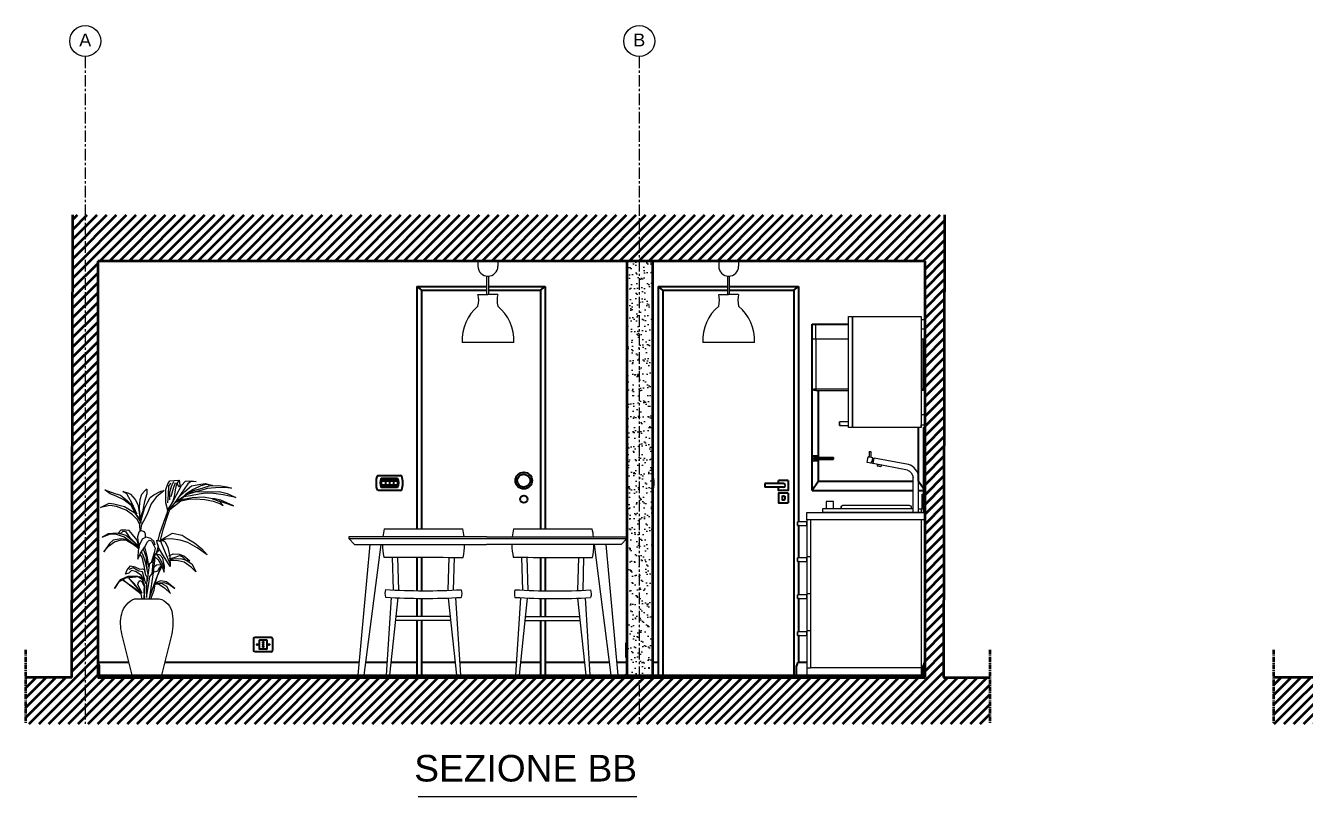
# Model space of a CAD drawing. Header units: inches. Extents: x -2391 to -334, y 852 to 2073.
# Drawn here: x -1950 to -1259, y 1656 to 2073 of the extents above; entities that cross this region are included whole.
import ezdxf

# ---------------------------------------------------------------- set-up
doc = ezdxf.new("R2010")
doc.units = ezdxf.units.IN
doc.header["$MEASUREMENT"] = 0
doc.linetypes.add('CENTERX2', pattern=[4, 2.5, -0.5, 0.5, -0.5])
for name, color, linetype, lineweight in [('A-DOOR-FULL', 4, 'Continuous', 25), ('A-FURN', 9, 'Continuous', 18), ('A-GLAZ-FULL', 140, 'Continuous', 25), ('A-WALL-FULL', 7, 'Continuous', 35), ('G-ANNO-DIM', 3, 'Continuous', 18)]:
    doc.layers.add(name, color=color, linetype=linetype, lineweight=lineweight)
doc.layers.add('ACCESSORI', color=2, linetype='Continuous')
doc.layers.add('PAVIMENTAZIONE', color=1, linetype='Continuous')
doc.styles.add('ARIAL', font='arial.ttf')
doc.styles.add('underline', font='arial.ttf')

msp = doc.modelspace()

# ---------------------------------------------------------------- hatches: boundary and pattern name
at = {"layer": 'A-FURN'}
h = msp.add_hatch(dxfattribs=at)
h.set_pattern_fill('AR-SAND', color=256, scale=3)
h.paths.add_polyline_path([(-1611.18, 1945.26), (-1625.18, 1945.26), (-1625.18, 1721.27), (-1611.18, 1721.27)])
at = {"layer": 'A-WALL-FULL'}
h = msp.add_hatch(dxfattribs=at)
h.set_pattern_fill('ANSI31', color=256, scale=30, angle=180)
h.paths.add_polyline_path([(-1428.78, 1719.97), (-1453.78, 1719.97), (-1453.33, 1970.26), (-1924.87, 1970.26), (-1925.42, 1719.97), (-1950.42, 1719.97), (-1950.42, 1694.97), (-1428.78, 1694.97)])
h.paths.add_polyline_path([(-1911.4, 1719.97), (-1911.4, 1945.26), (-1463.82, 1945.26), (-1463.82, 1719.97)], flags=16)
h = msp.add_hatch(dxfattribs=at)
h.set_pattern_fill('ANSI31', color=256, scale=30, angle=180)
h.paths.add_polyline_path([(-1236.26, 1945.26), (-935.88, 1945.26), (-925.54, 1945.26), (-925.54, 1970.26), (-1249.73, 1970.26), (-1250.27, 1719.97), (-1275.27, 1719.97), (-1275.27, 1694.97), (-925.54, 1694.97), (-925.54, 1719.97), (-1236.26, 1719.97)])

# ---------------------------------------------------------------- linework, layer by layer
at = {"layer": 'A-DOOR-FULL'}
for p, q in [((-1738.73, 1931.63), (-1738.73, 1800.47)), ((-1738.73, 1931.63), (-1738.73, 1800.47)), ((-1738.73, 1931.63), (-1736.14, 1929.6)), ((-1738.73, 1931.63), (-1700.79, 1931.63)), ((-1699.79, 1931.63), (-1669.25, 1931.63)), ((-1671.8, 1929.6), (-1669.25, 1931.63)), ((-1669.25, 1931.63), (-1669.25, 1800.36)), ((-1669.25, 1931.63), (-1669.25, 1800.36)), ((-1608.26, 1931.63), (-1608.26, 1721.27)), ((-1608.26, 1931.63), (-1570.55, 1931.63)), ((-1605.67, 1929.6), (-1608.26, 1931.63)), ((-1569.55, 1931.63), (-1532.26, 1931.63)), ((-1534.81, 1929.6), (-1532.26, 1931.63)), ((-1532.26, 1931.63), (-1532.26, 1804.27)), ((-1736.14, 1929.6), (-1736.14, 1800.47)), ((-1736.14, 1929.6), (-1700.79, 1929.6)), ((-1699.79, 1929.6), (-1671.8, 1929.6)), ((-1671.8, 1929.6), (-1671.8, 1800.36)), ((-1605.67, 1929.6), (-1605.67, 1721.27)), ((-1605.67, 1929.6), (-1570.55, 1929.6)), ((-1569.55, 1929.6), (-1534.81, 1929.6)), ((-1534.81, 1929.6), (-1534.81, 1721.27)), ((-1532.26, 1802.27), (-1532.26, 1784.77)), ((-1738.73, 1785.08), (-1738.73, 1766.98)), ((-1738.73, 1785.08), (-1738.73, 1766.98)), ((-1736.14, 1785.06), (-1736.14, 1766.95)), ((-1671.8, 1784.98), (-1671.8, 1766.92)), ((-1669.25, 1784.97), (-1669.25, 1766.88)), ((-1669.25, 1784.97), (-1669.25, 1766.88)), ((-1532.26, 1782.77), (-1532.26, 1764.77)), ((-1738.73, 1762.82), (-1738.73, 1753.17)), ((-1738.73, 1762.82), (-1738.73, 1753.17)), ((-1736.14, 1762.8), (-1736.14, 1753.17)), ((-1671.8, 1762.76), (-1671.8, 1753.06)), ((-1669.25, 1762.72), (-1669.25, 1753.06)), ((-1669.25, 1762.72), (-1669.25, 1753.06)), ((-1532.26, 1762.77), (-1532.26, 1744.77)), ((-1738.73, 1750.97), (-1738.73, 1721.27)), ((-1738.73, 1750.97), (-1738.73, 1721.27)), ((-1736.14, 1750.97), (-1736.14, 1721.27)), ((-1671.8, 1750.86), (-1671.8, 1721.27)), ((-1669.25, 1750.86), (-1669.25, 1721.27)), ((-1669.25, 1750.86), (-1669.25, 1721.27)), ((-1532.26, 1742.77), (-1532.26, 1728.27))]:
    msp.add_line(p, q, dxfattribs=at)
at = {"layer": 'A-FURN'}
for p, q in [((-1505.17, 1855.27), (-1505.17, 1915.27)), ((-1505.17, 1915.27), (-1503.17, 1915.27)), ((-1503.17, 1915.27), (-1503.17, 1855.27)), ((-1463.82, 1895.77), (-1463.82, 1721.27)), ((-1510.17, 1858.27), (-1510.17, 1856.27)), ((-1509.17, 1856.27), (-1509.37, 1856.27)), ((-1503.17, 1855.27), (-1505.17, 1855.27)), ((-1464.82, 1855.27), (-1464.82, 1845.27)), ((-1464.82, 1855.27), (-1464.82, 1845.27)), ((-1493.77, 1839.32), (-1493.77, 1842.27)), ((-1493.77, 1842.27), (-1493.07, 1842.27)), ((-1493.07, 1842.27), (-1493.07, 1839.04)), ((-1464.82, 1845.27), (-1464.82, 1835.27)), ((-1464.82, 1845.27), (-1464.82, 1835.27)), ((-1495.12, 1836.37), (-1494.56, 1839.32)), ((-1493.14, 1836), (-1495.12, 1836.37)), ((-1492.1, 1838.86), (-1494.56, 1839.32)), ((-1492.1, 1838.86), (-1494.56, 1839.32)), ((-1494.56, 1839.32), (-1493.77, 1839.32)), ((-1493.14, 1836), (-1493.64, 1836.09)), ((-1493.14, 1836), (-1492.47, 1836.89)), ((-1492.95, 1836.26), (-1491.92, 1835.77)), ((-1492.47, 1836.89), (-1492.1, 1838.86)), ((-1492.1, 1838.86), (-1492.47, 1836.89)), ((-1491.92, 1835.77), (-1491.36, 1838.72)), ((-1473.32, 1832.24), (-1491.92, 1835.77)), ((-1472.76, 1835.19), (-1491.36, 1838.72)), ((-1489.45, 1835.3), (-1489.64, 1834.32)), ((-1487.67, 1833.94), (-1489.64, 1834.32)), ((-1489.32, 1835.27), (-1488.34, 1835.09)), ((-1487.49, 1834.93), (-1487.67, 1833.94)), ((-1464.82, 1835.27), (-1464.82, 1825.27)), ((-1464.82, 1835.27), (-1464.82, 1825.27)), ((-1470.32, 1809.27), (-1470.32, 1828.27)), ((-1470.32, 1828.27), (-1470.32, 1828.27)), ((-1467.32, 1809.27), (-1467.32, 1828.27)), ((-1464.82, 1825.27), (-1464.82, 1815.27)), ((-1464.82, 1825.27), (-1464.82, 1822.7)), ((-1464.82, 1821.27), (-1464.82, 1815.27)), ((-1517.34, 1815.27), (-1517.34, 1811.27)), ((-1508.21, 1813.27), (-1472.32, 1813.27)), ((-1464.82, 1815.27), (-1464.82, 1809.27)), ((-1464.82, 1815.27), (-1464.82, 1809.27)), ((-1470.32, 1811.27), (-1519.32, 1811.27)), ((-1468.32, 1809.27), (-1519.32, 1809.27)), ((-1509.21, 1812.27), (-1509.21, 1811.27)), ((-1465.82, 1809.27), (-1471.82, 1809.27)), ((-1471.32, 1812.27), (-1471.32, 1811.27)), ((-1467.32, 1811.27), (-1465.82, 1811.27)), ((-1465.82, 1811.27), (-1465.82, 1809.27)), ((-1532.82, 1804.27), (-1532.82, 1802.27)), ((-1531.82, 1802.27), (-1532.02, 1802.27)), ((-1525.82, 1805.27), (-1525.82, 1725.27)), ((-1463.82, 1805.27), (-1465.82, 1805.27)), ((-1465.82, 1805.27), (-1465.82, 1721.27)), ((-1775.55, 1796.2), (-1775.55, 1795.15)), ((-1775.55, 1795.15), (-1772.55, 1791.93)), ((-1775.55, 1795.15), (-1713.03, 1795.15)), ((-1764.12, 1791.93), (-1770.73, 1721.27)), ((-1767.15, 1721.27), (-1757.96, 1791.93)), ((-1713.03, 1795.15), (-1687.23, 1795.15)), ((-1687.23, 1795.15), (-1625.21, 1795.15)), ((-1633.53, 1721.27), (-1642.71, 1791.92)), ((-1636.55, 1791.92), (-1629.95, 1721.27)), ((-1752.07, 1785.16), (-1751.55, 1767.38)), ((-1749.21, 1785.14), (-1748.68, 1767.25)), ((-1721.71, 1767.19), (-1721.18, 1785.02)), ((-1718.83, 1767.31), (-1718.32, 1785.02)), ((-1682.07, 1785.05), (-1681.55, 1767.28)), ((-1679.21, 1785.03), (-1678.68, 1767.14)), ((-1651.71, 1767.08), (-1651.18, 1784.91)), ((-1648.83, 1767.2), (-1648.32, 1784.91)), ((-1532.82, 1784.77), (-1532.82, 1782.77)), ((-1531.82, 1782.77), (-1532.02, 1782.77)), ((-1532.82, 1764.77), (-1532.82, 1762.77)), ((-1891.51, 1762.64), (-1878.06, 1762.64)), ((-1752.71, 1763.29), (-1755.4, 1721.27)), ((-1753.28, 1721.27), (-1748.87, 1763.1)), ((-1717.18, 1721.27), (-1721.6, 1763)), ((-1717.76, 1763.19), (-1715.08, 1721.27)), ((-1682.71, 1763.18), (-1685.39, 1721.27)), ((-1683.27, 1721.27), (-1678.87, 1762.99)), ((-1647.19, 1721.27), (-1651.6, 1762.89)), ((-1647.76, 1763.08), (-1645.08, 1721.27)), ((-1531.82, 1762.77), (-1532.02, 1762.77)), ((-1750.13, 1750.97), (-1720.29, 1750.97)), ((-1749.91, 1753.17), (-1720.57, 1753.17)), ((-1680.13, 1750.86), (-1650.29, 1750.86)), ((-1679.91, 1753.06), (-1650.57, 1753.06)), ((-1892.7, 1721.27), (-1898.28, 1743.61)), ((-1871.3, 1743.61), (-1876.88, 1721.27)), ((-1532.82, 1744.77), (-1532.82, 1742.77)), ((-1531.82, 1742.77), (-1532.02, 1742.77)), ((-1465.82, 1725.27), (-1525.82, 1725.27)), ((-1633.53, 1721.27), (-1629.95, 1721.27))]:
    msp.add_line(p, q, dxfattribs=at)
for points in [[(-1694.91, 1945.26), (-1705.68, 1945.26)], [(-1705.68, 1945.26), (-1705.68, 1942.53)], [(-1694.91, 1945.26), (-1694.91, 1942.53)], [(-1564.66, 1945.26), (-1575.44, 1945.26)], [(-1575.44, 1945.26), (-1575.44, 1942.53)], [(-1564.66, 1945.26), (-1564.66, 1942.53)], [(-1700.79, 1927.27), (-1700.79, 1937.17)], [(-1699.79, 1927.27), (-1699.79, 1937.17)], [(-1570.55, 1927.27), (-1570.55, 1937.17)], [(-1569.55, 1927.27), (-1569.55, 1937.17)], [(-1705.68, 1927.27), (-1700.29, 1927.27)], [(-1694.91, 1927.27), (-1700.29, 1927.27)], [(-1575.44, 1927.27), (-1570.05, 1927.27)], [(-1564.66, 1927.27), (-1570.05, 1927.27)], [(-1502.82, 1915.27), (-1465.82, 1915.27), (-1465.82, 1855.27), (-1502.82, 1855.27), (-1502.82, 1915.27)], [(-1465.82, 1915.27), (-1465.82, 1913.77), (-1463.82, 1913.77)], [(-1463.82, 1913.77), (-1463.82, 1908.44), (-1465.82, 1908.44)], [(-1686.29, 1901.27), (-1714.29, 1901.27)], [(-1556.05, 1901.27), (-1584.05, 1901.27)], [(-1463.82, 1856.77), (-1463.82, 1862.1), (-1465.82, 1862.1)], [(-1505.17, 1858.27), (-1510.17, 1858.27)], [(-1510.17, 1856.27), (-1510.17, 1858.27)], [(-1510.17, 1858.27), (-1510.17, 1856.27), (-1505.17, 1856.27)], [(-1505.17, 1856.27), (-1505.17, 1858.27)], [(-1465.82, 1855.27), (-1465.82, 1856.77), (-1463.82, 1856.77)], [(-1464.82, 1855.27), (-1463.82, 1855.27), (-1463.82, 1809.27), (-1464.82, 1809.27)], [(-1464.82, 1845.27), (-1463.82, 1845.27)], [(-1492.1, 1838.86), (-1492.14, 1838.66), (-1491.4, 1838.52)], [(-1491.36, 1838.72), (-1491.4, 1838.52)], [(-1489.32, 1835.27), (-1490.31, 1835.46)], [(-1487.49, 1834.93), (-1487.67, 1833.94)], [(-1464.82, 1835.27), (-1463.82, 1835.27)], [(-1878.75, 1794.12), (-1877.77, 1797.85), (-1875.55, 1804.04), (-1873.69, 1809.37), (-1873.53, 1810.43), (-1874.47, 1814.51), (-1874.54, 1821.75), (-1873.43, 1824.75), (-1872.29, 1826.43), (-1870.04, 1826.64), (-1867.37, 1826.79), (-1866.95, 1824.28), (-1867.17, 1823.13), (-1868.41, 1824.66), (-1867.31, 1826.79), (-1868.71, 1824.77), (-1869.42, 1821.46), (-1870.03, 1817.96), (-1870.73, 1815.35), (-1871.92, 1813.41), (-1873.57, 1810.57), (-1870.74, 1814.84), (-1868.77, 1818.84), (-1866.05, 1823.96), (-1863.9, 1826.29), (-1860.89, 1826.48), (-1858.04, 1825.99), (-1861.2, 1825.94), (-1862.72, 1824.86), (-1864.68, 1821.88), (-1866.54, 1819), (-1868.5, 1816.17), (-1869.48, 1814.82), (-1873.34, 1810.17), (-1866.35, 1815.57), (-1862.16, 1816.42), (-1858.6, 1816.7), (-1853.39, 1816.31), (-1848.88, 1815.33), (-1845.03, 1814), (-1843.54, 1813.03), (-1845.32, 1814.96), (-1849.31, 1816.6), (-1843.17, 1814.67), (-1837.96, 1812.93), (-1844.7, 1815.96), (-1848.26, 1816.62), (-1850.16, 1816.81), (-1854.37, 1817.53), (-1860.3, 1817.29), (-1863.87, 1816.55), (-1865.99, 1816.07), (-1869.74, 1814.58)], [(-1873.4, 1814.59), (-1873.12, 1819.06), (-1872.9, 1823.68), (-1871.67, 1825.22)], [(-1872.43, 1816.18), (-1872.46, 1820.41), (-1871.23, 1823.81), (-1870.29, 1826)], [(-1871.64, 1817.93), (-1870.41, 1822.53), (-1869.25, 1825.58)], [(-1867.54, 1817.56), (-1864.26, 1820.67), (-1860.63, 1823.62), (-1855.65, 1824.54), (-1853.13, 1825), (-1849.34, 1823.87), (-1852.84, 1824.49), (-1855.61, 1823.64), (-1859.72, 1821.8), (-1863.68, 1819.16), (-1867.05, 1816.09), (-1862.82, 1819.34), (-1859.63, 1821.19), (-1854.83, 1822.52), (-1851.09, 1823.76), (-1845.82, 1823.87), (-1841.51, 1823.24), (-1839.1, 1822.39), (-1843.23, 1822.76), (-1847.65, 1822.6), (-1852.18, 1822.27), (-1855.65, 1821.17), (-1859.34, 1820.19), (-1863.79, 1818.86), (-1858.07, 1820.61), (-1852.01, 1820.5), (-1845.72, 1820.7), (-1841.28, 1819.47), (-1836.58, 1817.43), (-1843.54, 1818.75), (-1848.55, 1819.6), (-1853.03, 1819.72), (-1856.59, 1819.23), (-1861.18, 1818.35), (-1864.91, 1817.67), (-1869.44, 1814.78)], [(-1464.82, 1825.27), (-1463.82, 1825.27)], [(-1513.34, 1811.27), (-1513.34, 1815.27), (-1517.34, 1815.27)], [(-1464.82, 1815.27), (-1463.82, 1815.27)], [(-1877.44, 1794.21), (-1876.02, 1800.07), (-1873.31, 1808.36), (-1872.34, 1810.94)], [(-1519.32, 1811.27), (-1519.32, 1809.27)], [(-1509.21, 1811.27), (-1509.21, 1812.27)], [(-1463.82, 1809.27), (-1463.82, 1805.27)], [(-1889.06, 1790.81), (-1890.08, 1794.34), (-1892.54, 1797.34), (-1894.45, 1799.54), (-1896.21, 1799.77), (-1898.88, 1799.66), (-1900.26, 1798.18), (-1899.32, 1797.82), (-1897.57, 1799.23), (-1896.27, 1798.97), (-1894.71, 1796.57), (-1893.22, 1795.1), (-1891.7, 1793.47), (-1889.43, 1791.32), (-1893.73, 1794.91), (-1896.26, 1796.9), (-1900.12, 1798.03), (-1903.23, 1797.88), (-1905.65, 1797.77), (-1908.99, 1795.97), (-1904.54, 1797.7), (-1901.93, 1797.66), (-1897.08, 1796.11), (-1894.5, 1794.26), (-1891.97, 1792.31), (-1888.85, 1790.15), (-1895.4, 1794.43), (-1898.66, 1795.03), (-1903.1, 1794.26), (-1905.08, 1792.59), (-1908.17, 1788.02), (-1905.6, 1791.09), (-1902.35, 1793.45), (-1898.77, 1794.53), (-1895.81, 1794.34), (-1892.17, 1792.17), (-1890.74, 1791.04), (-1889.32, 1789.57)], [(-1885.59, 1795.68), (-1885.55, 1797.52), (-1885.99, 1798.79), (-1887.18, 1799.21), (-1888.33, 1799.53), (-1889.2, 1798.69), (-1889.89, 1796.19), (-1889.63, 1793.98), (-1888.95, 1791.35)], [(-1756.41, 1800.47), (-1713.85, 1800.47)], [(-1686.41, 1800.36), (-1643.85, 1800.36)], [(-1527.82, 1804.27), (-1532.82, 1804.27)], [(-1532.82, 1802.27), (-1532.82, 1804.27)], [(-1532.82, 1804.27), (-1532.82, 1802.27), (-1527.82, 1802.27)], [(-1525.82, 1805.27), (-1527.82, 1805.27), (-1527.82, 1778.02)], [(-1527.82, 1802.27), (-1527.82, 1804.27)], [(-1886.21, 1762.64), (-1886.13, 1766.9), (-1885.93, 1769.65), (-1887.14, 1772.88), (-1889.92, 1774.7), (-1895.04, 1774.68), (-1899.29, 1772.85), (-1902.38, 1768.22), (-1899.71, 1771.95), (-1896.3, 1773.84), (-1892.54, 1774.24), (-1889.01, 1774.72), (-1886.96, 1773.68), (-1886.34, 1772.67), (-1887.8, 1775.3), (-1890.92, 1777.42), (-1893.08, 1777.91), (-1894.51, 1776.42), (-1896.37, 1775.91), (-1895.42, 1778.21), (-1893.63, 1780.48), (-1891.38, 1779.84), (-1888.69, 1778.63), (-1887.08, 1778.71), (-1886.24, 1778.45), (-1885.72, 1776.07), (-1884.9, 1774.35), (-1884.87, 1772.9), (-1885.17, 1767.32), (-1884.99, 1763.36), (-1884.31, 1767.77), (-1883.75, 1770.92), (-1883.23, 1774.68), (-1882, 1776.01), (-1881.45, 1782.18), (-1880.89, 1785.73), (-1878.71, 1783.74), (-1876.71, 1780.19), (-1875.46, 1777.06), (-1875.26, 1780.21), (-1876.23, 1784.5), (-1877.61, 1786.28), (-1879.86, 1786.88), (-1879.38, 1788.07), (-1878.49, 1790.93), (-1879.26, 1792.89), (-1879.28, 1794.3), (-1877.74, 1793.77), (-1875.97, 1794.1), (-1874.87, 1793.48), (-1873.38, 1790.28), (-1872.3, 1785.48), (-1872.15, 1780.11), (-1873.95, 1782.86), (-1876.2, 1786.41), (-1878.3, 1789.96), (-1879.26, 1792.89), (-1879.43, 1794.26)], [(-1880.33, 1791.61), (-1880.99, 1793.83), (-1882.58, 1795.12), (-1885.23, 1795.87), (-1887.26, 1794.8), (-1888.92, 1791.45), (-1889.52, 1788.61), (-1889.68, 1785.28), (-1889.76, 1784.03), (-1888.19, 1787.22), (-1885.82, 1790.75), (-1884.47, 1793.38), (-1883.59, 1794.37), (-1882.25, 1793.91), (-1881.62, 1792.43), (-1880.35, 1790), (-1880.86, 1787.45), (-1882.32, 1782.5)], [(-1877.95, 1793.84), (-1875.13, 1795.83), (-1870.97, 1798.13), (-1865.71, 1797.08), (-1862.99, 1795.18), (-1858.95, 1792.94), (-1854.99, 1789.56), (-1852.24, 1786.3), (-1857.55, 1790.21), (-1862.57, 1793.06), (-1866.86, 1794.34), (-1871.69, 1795.07), (-1874.65, 1794.78), (-1876.85, 1793.94)], [(-1877.48, 1793.72), (-1875.84, 1789.82), (-1874.39, 1786.38), (-1872.42, 1781.67)], [(-1713.13, 1796.2), (-1775.55, 1796.2)], [(-1772.55, 1791.93), (-1712.93, 1791.93)], [(-1700.95, 1796.2), (-1713.13, 1796.2)], [(-1712.93, 1791.93), (-1700.99, 1791.93)], [(-1687.34, 1791.93), (-1700.99, 1791.93)], [(-1700.95, 1796.2), (-1687.13, 1796.2)], [(-1687.13, 1796.2), (-1625.18, 1796.2), (-1625.18, 1795.15), (-1628.18, 1791.93), (-1687.34, 1791.93)], [(-1885.31, 1775.21), (-1886.2, 1780.4), (-1887.33, 1785.04), (-1888.48, 1786.64)], [(-1884.01, 1775.91), (-1885.32, 1781.89), (-1886.85, 1786.14), (-1887.77, 1787.86)], [(-1884.57, 1778.47), (-1885.06, 1784.86), (-1886.66, 1789.51)], [(-1883.56, 1779.36), (-1884.6, 1785.7), (-1885.9, 1790.64)], [(-1884.48, 1772.33), (-1883.55, 1779.45), (-1883.27, 1781.65), (-1881.94, 1782.84), (-1881.1, 1785.13), (-1879.96, 1786.98), (-1878.01, 1789.31)], [(-1883.19, 1763.7), (-1881.29, 1776.66), (-1880.25, 1785.14)], [(-1879.57, 1786.51), (-1877.74, 1784.17), (-1876.34, 1781.49), (-1875.52, 1779.07)], [(-1872.89, 1785.85), (-1870.56, 1786.97), (-1867.3, 1786.76), (-1864.8, 1785.86), (-1861.49, 1783.09), (-1863.74, 1783.53), (-1865.51, 1785.22), (-1867.11, 1785.8), (-1870.26, 1784.75), (-1872.18, 1784.13), (-1872.68, 1783.94)], [(-1525.82, 1785.27), (-1527.82, 1785.27)], [(-1885.37, 1770.7), (-1887.1, 1777.2), (-1889.06, 1777.59), (-1892.25, 1779.36), (-1894.47, 1778.43)], [(-1883.56, 1762.64), (-1880.69, 1770.82), (-1877.38, 1779.2), (-1876.91, 1780.24)], [(-1882.6, 1762.64), (-1880.8, 1767.25), (-1880.34, 1770.76), (-1878.38, 1770.58), (-1875.26, 1768.56), (-1872.1, 1765.39), (-1873.94, 1769.2), (-1876.53, 1770.59), (-1880.38, 1771.06), (-1875.61, 1771.38), (-1872.52, 1770.28), (-1869.64, 1768.12), (-1874.1, 1771.75), (-1877.45, 1772.31), (-1880.38, 1770.96), (-1879.01, 1774.95), (-1877.54, 1778.3), (-1876.36, 1780.43)], [(-1881.24, 1777.04), (-1878.86, 1777.76), (-1878.03, 1779.46), (-1877.1, 1780.44)], [(-1880.89, 1779.91), (-1879.61, 1780.99), (-1877.05, 1781.2)], [(-1871.92, 1783.87), (-1869.24, 1784.43), (-1865.94, 1784.13), (-1863.59, 1783.53), (-1860.41, 1781.42), (-1859, 1778.78), (-1858.22, 1777.21), (-1860.79, 1779.72), (-1864.56, 1782.34), (-1867.86, 1783.2), (-1872.34, 1783.23)], [(-1527.82, 1784.77), (-1532.82, 1784.77)], [(-1532.82, 1782.77), (-1532.82, 1784.77)], [(-1532.82, 1784.77), (-1532.82, 1782.77), (-1527.82, 1782.77)], [(-1527.82, 1782.77), (-1527.82, 1784.77)], [(-1527.82, 1778.39), (-1527.82, 1725.27), (-1525.82, 1725.27)], [(-1887.27, 1762.64), (-1887.91, 1765.12), (-1891.84, 1768.2), (-1897.59, 1772.62), (-1892.37, 1769.11), (-1887.71, 1765.62), (-1891.73, 1770.91), (-1894.99, 1774.18), (-1889.97, 1768.31), (-1887.4, 1765.71), (-1889.74, 1770.22), (-1889.58, 1770.97), (-1888.55, 1772.46), (-1887.5, 1771.88), (-1886.24, 1769.25), (-1886.37, 1767.4), (-1886.34, 1763.48), (-1886.29, 1762.64)], [(-1527.82, 1764.77), (-1532.82, 1764.77)], [(-1532.82, 1762.77), (-1532.82, 1764.77)], [(-1532.82, 1764.77), (-1532.82, 1762.77), (-1527.82, 1762.77)], [(-1525.82, 1765.27), (-1527.82, 1765.27)], [(-1527.82, 1762.77), (-1527.82, 1764.77)], [(-1527.82, 1744.77), (-1532.82, 1744.77)], [(-1532.82, 1742.77), (-1532.82, 1744.77)], [(-1532.82, 1744.77), (-1532.82, 1742.77), (-1527.82, 1742.77)], [(-1525.82, 1745.27), (-1527.82, 1745.27)], [(-1527.82, 1742.77), (-1527.82, 1744.77)], [(-1527.82, 1725.27), (-1527.82, 1721.27)], [(-1770.73, 1721.27), (-1767.15, 1721.27)], [(-1755.4, 1721.27), (-1753.28, 1721.27)], [(-1717.18, 1721.27), (-1715.08, 1721.27)], [(-1717.18, 1721.27), (-1715.08, 1721.27)], [(-1685.39, 1721.27), (-1683.27, 1721.27)], [(-1647.19, 1721.27), (-1645.08, 1721.27)]]:
    msp.add_lwpolyline(points, dxfattribs=at)
at = {"layer": 'A-FURN', "color": 5}
for points in [[(-1524.91, 1911.27), (-1524.91, 1903.27), (-1505.17, 1903.27)], [(-1524.91, 1911.27), (-1505.17, 1911.27)], [(-1524.91, 1903.27), (-1522.91, 1903.27), (-1522.91, 1911.27)], [(-1522.91, 1903.27), (-1522.91, 1876.27), (-1505.17, 1876.27), (-1505.17, 1876.27)], [(-1465.82, 1903.27), (-1463.82, 1903.27)], [(-1464.82, 1876.27), (-1464.82, 1903.27)], [(-1522.91, 1876.27), (-1522.91, 1875.27), (-1523.91, 1875.27), (-1523.91, 1876.27), (-1522.91, 1876.27)], [(-1522.91, 1875.27), (-1505.17, 1875.27)], [(-1465.82, 1876.27), (-1463.82, 1876.27)], [(-1464.82, 1875.27), (-1465.82, 1875.27)], [(-1463.82, 1876.27), (-1463.82, 1875.27), (-1464.82, 1875.27), (-1464.82, 1876.27)]]:
    msp.add_lwpolyline(points, dxfattribs=at)
at = {"layer": 'A-FURN'}
for points in [[(-1888.34, 1798.93), (-1888.53, 1802.59), (-1889.89, 1805.29), (-1892.56, 1808.04), (-1895.97, 1810.61), (-1901.18, 1812.45), (-1904.88, 1813.08), (-1909.97, 1811.9), (-1905.26, 1814.33), (-1902.7, 1814.04), (-1896.9, 1812.48), (-1891.77, 1809.44), (-1889.31, 1806.53), (-1887.95, 1803.85), (-1890.88, 1808.66), (-1893.38, 1812.98), (-1897.24, 1816.2), (-1901.48, 1818.2), (-1904.67, 1819.36), (-1907.55, 1821.56), (-1902.16, 1819.62), (-1899, 1818.6), (-1895.44, 1815.83), (-1893.7, 1813.89), (-1891.21, 1810.43), (-1890.18, 1808.51), (-1892.99, 1814.48), (-1894.55, 1817.42), (-1895.68, 1819.3), (-1897.76, 1820.59), (-1895.01, 1819.9), (-1893.57, 1819.27), (-1891.15, 1816.3), (-1889.69, 1813.52), (-1889.19, 1810.8), (-1888.26, 1803.25), (-1888.72, 1811.9), (-1888.4, 1816.25), (-1887.58, 1819.27), (-1886.15, 1820.75), (-1885.03, 1821.83), (-1884.73, 1821.93), (-1884.83, 1819.42), (-1886, 1815.31), (-1887.25, 1809.66), (-1888.26, 1806.91), (-1888.26, 1803.25), (-1887.29, 1807.15), (-1886.01, 1811.49), (-1884.34, 1814.98), (-1882.95, 1817.48), (-1881.02, 1818.75), (-1877.17, 1820.79), (-1875.35, 1821.21), (-1879.68, 1817.57), (-1882.45, 1814), (-1884.86, 1808.06), (-1886.59, 1804.63), (-1887.83, 1802.24), (-1888.11, 1800.38)], [(-1463.82, 1809.27), (-1463.82, 1805.27), (-1527.82, 1805.27), (-1527.82, 1809.27)]]:
    msp.add_lwpolyline(points, close=True, dxfattribs=at)
for points in [[(-1755.62, 1767.61, 0.162787), (-1755.68, 1763.46, 0.892277)], [(-1749.67, 1767.32, -0.00107), (-1749.66, 1767.29, -0.00107)], [(-1714.79, 1767.51, -0.162787), (-1714.74, 1763.36, -0.892277)], [(-1685.62, 1767.5, 0.162787), (-1685.68, 1763.35, 0.892277)], [(-1644.79, 1767.4, -0.162787), (-1644.74, 1763.25, -0.892277)]]:
    msp.add_lwpolyline(points, format="xyb", dxfattribs=at)
for centre, radius, start, end in [((-1700.29, 1942.53), 5.39, 180, 0), ((-1570.05, 1942.53), 5.39, 180, 0), ((-1717.83, 1924.12), 12.56, 345.44528, 14.55472), ((-1682.75, 1924.12), 12.56, 165.44528, 194.55472), ((-1587.59, 1924.12), 12.56, 345.44528, 14.55472), ((-1552.51, 1924.12), 12.56, 165.44528, 194.55472), ((-1689.68, 1902.23), 24.63, 130.50678, 182.23924), ((-1710.9, 1902.23), 24.63, 357.76076, 49.49322), ((-1559.44, 1902.23), 24.63, 130.50678, 182.23924), ((-1580.66, 1902.23), 24.63, 357.76076, 49.49322), ((-1721.98, 1792.42), 35.36, 166.84703, 173.86127), ((-1748.28, 1792.42), 35.36, 6.13873, 13.15297), ((-1651.98, 1792.31), 35.36, 166.84703, 173.6834), ((-1678.28, 1792.31), 35.36, 6.3166, 13.15297), ((-1721.98, 1792.42), 35.36, 180.78783, 191.788), ((-1748.28, 1792.42), 35.36, 347.90898, 359.21217), ((-1651.98, 1792.31), 35.36, 180.611, 180.78783), ((-1678.28, 1792.31), 35.36, 359.21217, 359.389), ((-1713.43, 6877.84), 5092.83, 269.51433, 269.99683), ((-1651.98, 1792.31), 35.36, 180.78783, 191.788), ((-1643.43, 6877.73), 5092.83, 269.51433, 269.99683), ((-1678.28, 1792.31), 35.36, 347.90898, 359.21217), ((-1734.39, 2107.73), 340.78, 266.41998, 273.2965), ((-1770.98, 2111.43), 344.77, 273.5009, 273.54291), ((-1664.39, 2107.62), 340.78, 266.41998, 273.2965), ((-1734.36, 2103.57), 340.78, 266.41998, 273.2965), ((-1664.36, 2103.46), 340.78, 266.41998, 273.2965)]:
    msp.add_arc(centre, radius, start, end, dxfattribs=at)
at = {"layer": 'A-FURN', "extrusion": (0, 0, -1)}
for centre, major_axis, start_param, end_param in [((-1886.59, 1751.52), (-8.6, 8.6), 5.74452, 6.652576), ((-1880.64, 1753.3), (6.85, 6.85), -0.516143, 0.655855), ((-1876.9, 1749.26), (15.64, 15.64), 3.668913, 4.165838), ((-1901.34, 1749.85), (-21.69, 21.69), 2.202348, 2.561011)]:
    msp.add_ellipse(centre, major_axis=major_axis, ratio=1, start_param=start_param, end_param=end_param, dxfattribs=at)
at = {"layer": 'A-FURN'}
for points in [[(-1467.32, 1828.27), (-1467.32, 1831.2), (-1469.88, 1834.64), (-1472.76, 1835.19)], [(-1473.32, 1832.24), (-1471.74, 1831.73), (-1470.32, 1829.93), (-1470.32, 1828.27)], [(-1509.21, 1812.27), (-1509.21, 1812.74), (-1508.68, 1813.27), (-1508.21, 1813.27)], [(-1472.32, 1813.27), (-1471.85, 1813.27), (-1471.32, 1812.74), (-1471.32, 1812.27)]]:
    msp.add_open_spline(points, degree=3, dxfattribs=at)
at = {"layer": 'A-GLAZ-FULL'}
for p, q in [((-1463.82, 1855.27), (-1463.82, 1911.27)), ((-1521.38, 1856), (-1521.38, 1875.27)), ((-1521.38, 1839.07), (-1521.38, 1856)), ((-1521.38, 1826.27), (-1521.38, 1838.07))]:
    msp.add_line(p, q, dxfattribs=at)
for points in [[(-1524.91, 1821.27), (-1524.91, 1911.27)], [(-1524.91, 1911.27), (-1505.17, 1911.27)], [(-1467.32, 1826.27), (-1467.32, 1855.27)], [(-1521.38, 1826.27), (-1524.91, 1821.27)], [(-1524.91, 1821.27), (-1470.32, 1821.27)], [(-1521.38, 1826.27), (-1470.32, 1826.27)], [(-1467.32, 1826.27), (-1464.82, 1822.7)], [(-1467.32, 1821.27), (-1464.82, 1821.27)]]:
    msp.add_lwpolyline(points, dxfattribs=at)
at = {"layer": 'A-WALL-FULL'}
for p, q in [((-1925.42, 1719.97), (-1924.87, 1970.26)), ((-1453.33, 1970.26), (-1453.78, 1719.97)), ((-1463.82, 1945.26), (-1911.4, 1945.26)), ((-1911.4, 1945.26), (-1911.4, 1719.97)), ((-1625.18, 1944.97), (-1625.18, 1721.27)), ((-1611.18, 1944.97), (-1611.18, 1721.27)), ((-1463.82, 1719.97), (-1463.82, 1945.26)), ((-1925.42, 1719.97), (-1950.42, 1719.97)), ((-1911.4, 1719.97), (-1463.82, 1719.97)), ((-1453.78, 1719.97), (-1428.78, 1719.97))]:
    msp.add_line(p, q, dxfattribs=at)
at = {"layer": 'A-WALL-FULL', "linetype": 'CENTERX2'}
for p, q in [((-1950.42, 1734.97), (-1950.42, 1694.97)), ((-1428.78, 1734.97), (-1428.78, 1694.97)), ((-1275.27, 1734.97), (-1275.27, 1694.97))]:
    msp.add_line(p, q, dxfattribs=at)
at = {"layer": 'A-WALL-FULL'}
msp.add_lwpolyline([(-1250.27, 1719.97), (-1275.27, 1719.97)], dxfattribs=at)
at = {"layer": 'ACCESSORI'}
for p, q in [((-1757.96, 1827.77), (-1749.21, 1827.77)), ((-1749.21, 1822.77), (-1757.96, 1822.77)), ((-1822.09, 1738.49), (-1822.09, 1738.77)), ((-1822.09, 1737.15), (-1822.09, 1736.87)), ((-1821.69, 1738.77), (-1821.69, 1738.49)), ((-1821.69, 1736.87), (-1821.69, 1737.15))]:
    msp.add_line(p, q, dxfattribs=at)
for points in [[(-1524.73, 1837.37), (-1524.73, 1839.77)], [(-1524.53, 1839.97), (-1521.76, 1839.97)], [(-1521.76, 1837.17), (-1524.53, 1837.17)], [(-1523.28, 1838.07), (-1523.28, 1839.07)], [(-1523.28, 1839.07), (-1513.28, 1839.07)], [(-1523.28, 1838.07), (-1513.28, 1838.07)], [(-1521.56, 1839.77), (-1521.56, 1839.07)], [(-1521.56, 1838.07), (-1521.56, 1837.37)], [(-1513.28, 1838.07), (-1513.28, 1839.07)], [(-1759.58, 1829.27), (-1747.58, 1829.27)], [(-1749.21, 1827.27), (-1757.96, 1827.27), (-1757.96, 1823.27)], [(-1755.77, 1827.27), (-1755.77, 1823.27)], [(-1753.58, 1827.27), (-1753.58, 1823.27)], [(-1751.4, 1827.27), (-1751.4, 1823.27)], [(-1749.21, 1827.27), (-1749.21, 1823.27)], [(-1611.18, 1829.27), (-1611.18, 1821.27)], [(-1537.81, 1826.52), (-1543.06, 1826.52)], [(-1537.81, 1826.52), (-1537.81, 1821.27), (-1543.06, 1821.27), (-1543.06, 1822.9)], [(-1543.06, 1824.9), (-1543.06, 1826.52)], [(-1747.58, 1821.27), (-1759.58, 1821.27)], [(-1749.21, 1826.27), (-1757.96, 1826.27)], [(-1757.96, 1824.27), (-1749.21, 1824.27)], [(-1749.21, 1823.27), (-1757.96, 1823.27)], [(-1757.73, 1824.09), (-1756, 1824.09)], [(-1757.73, 1823.97), (-1757.73, 1824.09)], [(-1757.73, 1823.97), (-1756, 1823.97)], [(-1756, 1823.97), (-1756, 1824.09)], [(-1755.54, 1824.09), (-1753.81, 1824.09)], [(-1755.54, 1823.97), (-1755.54, 1824.09)], [(-1755.54, 1823.97), (-1753.81, 1823.97)], [(-1753.81, 1823.97), (-1753.81, 1824.09)], [(-1753.35, 1824.09), (-1751.63, 1824.09)], [(-1753.35, 1823.97), (-1753.35, 1824.09)], [(-1753.35, 1823.97), (-1751.63, 1823.97)], [(-1751.63, 1823.97), (-1751.63, 1824.09)], [(-1751.16, 1824.09), (-1749.44, 1824.09)], [(-1751.16, 1823.97), (-1751.16, 1824.09)], [(-1751.16, 1823.97), (-1749.44, 1823.97)], [(-1749.44, 1823.97), (-1749.44, 1824.09)], [(-1540.43, 1824.9), (-1550.41, 1824.9)], [(-1550.41, 1824.9), (-1550.41, 1822.9)], [(-1540.43, 1822.9), (-1550.41, 1822.9)], [(-1537.81, 1819.77), (-1543.06, 1819.77), (-1543.06, 1814.52), (-1537.81, 1814.52)], [(-1537.81, 1819.77), (-1537.81, 1814.52)], [(-1541.13, 1818.05), (-1541.13, 1816.25)], [(-1540.93, 1818.25), (-1539.93, 1818.25)], [(-1540.93, 1816.05), (-1539.93, 1816.05)], [(-1539.73, 1818.05), (-1539.73, 1816.25)], [(-1465.12, 1819.27), (-1464.82, 1819.27)], [(-1465.12, 1811.27), (-1465.12, 1819.27)], [(-1465.12, 1819.27), (-1464.82, 1819.27), (-1464.82, 1811.27)], [(-1465.12, 1811.27), (-1464.82, 1811.27)], [(-1826.89, 1734.52), (-1826.89, 1741.12)], [(-1826.19, 1741.82), (-1817.59, 1741.82)], [(-1825.35, 1737.82), (-1824.75, 1737.82)], [(-1825.05, 1737.82), (-1825.05, 1738.12)], [(-1825.05, 1737.82), (-1825.05, 1737.52)], [(-1823.89, 1735.52), (-1823.89, 1740.12)], [(-1823.69, 1740.32), (-1820.09, 1740.32)], [(-1819.89, 1740.12), (-1819.89, 1735.52)], [(-1819.04, 1737.82), (-1818.44, 1737.82)], [(-1818.74, 1737.82), (-1818.74, 1738.12)], [(-1818.74, 1737.82), (-1818.74, 1737.52)], [(-1816.89, 1741.12), (-1816.89, 1734.52)], [(-1625.48, 1730.77), (-1625.48, 1738.77)], [(-1625.48, 1738.77), (-1625.18, 1738.77), (-1625.18, 1730.77)], [(-1817.59, 1733.82), (-1826.19, 1733.82)], [(-1820.09, 1735.32), (-1823.69, 1735.32)], [(-1625.48, 1730.77), (-1625.18, 1730.77)]]:
    msp.add_lwpolyline(points, dxfattribs=at)
for centre, radius in [((-1680.89, 1826.52), 4.5), ((-1680.89, 1826.52), 3.5), ((-1680.89, 1816.53), 2), ((-1825.05, 1737.82), 0.3), ((-1821.89, 1737.82), 0.3), ((-1818.74, 1737.82), 0.3)]:
    msp.add_circle(centre, radius, dxfattribs=at)
for centre, radius, start, end in [((-1523.11, 1838.57), 0.673, 47.97404, 312.02596), ((-1748.33, 1825.27), 12.47, 162.77976, 197.22024), ((-1753.58, 1825.27), 5.04, 150.25512, 209.74488), ((-1753.58, 1825.27), 5.04, 330.25512, 29.74488), ((-1758.84, 1825.27), 12.47, 342.77976, 17.22024), ((-1622.23, 1825.27), 11.75, 340.09659, 19.90341), ((-1540.43, 1823.9), 1, 270, 90), ((-1821.89, 1738.99), 0.3, 311.81031, 228.18969), ((-1821.89, 1736.65), 0.3, 131.81031, 48.18969)]:
    msp.add_arc(centre, radius, start, end, dxfattribs=at)
for points in [[(-1524.53, 1839.97), (-1524.62, 1839.97), (-1524.73, 1839.87), (-1524.73, 1839.77)], [(-1524.73, 1837.37), (-1524.73, 1837.28), (-1524.62, 1837.17), (-1524.53, 1837.17)], [(-1521.56, 1839.77), (-1521.56, 1839.87), (-1521.67, 1839.97), (-1521.76, 1839.97)], [(-1521.56, 1837.37), (-1521.56, 1837.28), (-1521.67, 1837.17), (-1521.76, 1837.17)], [(-1759.58, 1829.27), (-1759.81, 1829.27), (-1760.06, 1829.15), (-1760.24, 1828.96)], [(-1746.92, 1828.96), (-1747.11, 1829.15), (-1747.35, 1829.27), (-1747.58, 1829.27)], [(-1759.58, 1821.27), (-1759.81, 1821.27), (-1760.06, 1821.4), (-1760.24, 1821.58)], [(-1747.58, 1821.27), (-1747.35, 1821.27), (-1747.11, 1821.4), (-1746.92, 1821.58)], [(-1541.13, 1818.05), (-1541.13, 1818.14), (-1541.03, 1818.25), (-1540.93, 1818.25)], [(-1541.13, 1816.25), (-1541.13, 1816.15), (-1541.03, 1816.05), (-1540.93, 1816.05)], [(-1539.93, 1818.25), (-1539.84, 1818.25), (-1539.73, 1818.14), (-1539.73, 1818.05)], [(-1539.93, 1816.05), (-1539.84, 1816.05), (-1539.73, 1816.15), (-1539.73, 1816.25)], [(-1826.89, 1741.12), (-1826.89, 1741.45), (-1826.52, 1741.82), (-1826.19, 1741.82)], [(-1823.69, 1740.32), (-1823.79, 1740.32), (-1823.89, 1740.21), (-1823.89, 1740.12)], [(-1822.09, 1738.49), (-1822.09, 1738.36), (-1821.69, 1738.36), (-1821.69, 1738.49)], [(-1822.09, 1737.15), (-1822.09, 1737.28), (-1821.69, 1737.28), (-1821.69, 1737.15)], [(-1819.89, 1740.12), (-1819.89, 1740.21), (-1820, 1740.32), (-1820.09, 1740.32)], [(-1817.59, 1741.82), (-1817.26, 1741.82), (-1816.89, 1741.45), (-1816.89, 1741.12)], [(-1826.19, 1733.82), (-1826.52, 1733.82), (-1826.89, 1734.19), (-1826.89, 1734.52)], [(-1823.69, 1735.32), (-1823.79, 1735.32), (-1823.89, 1735.43), (-1823.89, 1735.52)], [(-1820.09, 1735.32), (-1820, 1735.32), (-1819.89, 1735.43), (-1819.89, 1735.52)], [(-1817.59, 1733.82), (-1817.26, 1733.82), (-1816.89, 1734.19), (-1816.89, 1734.52)]]:
    msp.add_open_spline(points, degree=3, dxfattribs=at)
at = {"layer": 'G-ANNO-DIM', "linetype": 'CENTERX2', "ltscale": 2.5}
for p, q in [((-1918.16, 2056.01), (-1918.16, 1694.97)), ((-1618.42, 2056.01), (-1618.42, 1694.97))]:
    msp.add_line(p, q, dxfattribs=at)
at = {"layer": 'G-ANNO-DIM'}
msp.add_line((-1738.1, 1655.64), (-1619.78, 1655.64), dxfattribs=at)
for centre in [(-1918.16, 2064.39), (-1618.42, 2064.39)]:
    msp.add_circle(centre, 8.37, dxfattribs=at)
at = {"layer": 'PAVIMENTAZIONE'}
for p, q in [((-1910.4, 1721.27), (-1910.4, 1726.27)), ((-1608.26, 1728.27), (-1608.26, 1721.27)), ((-1533.26, 1721.27), (-1533.26, 1726.27)), ((-1464.82, 1721.27), (-1464.82, 1726.27)), ((-1625.18, 1721.27), (-1626.18, 1721.27))]:
    msp.add_line(p, q, dxfattribs=at)
for points in [[(-1911.4, 1728.27), (-1894.45, 1728.27)], [(-1875.13, 1728.27), (-1770.07, 1728.27)], [(-1766.24, 1728.27), (-1754.95, 1728.27)], [(-1752.55, 1728.27), (-1738.73, 1728.27)], [(-1736.14, 1728.27), (-1717.92, 1728.27)], [(-1715.52, 1728.27), (-1684.94, 1728.27)], [(-1682.53, 1728.27), (-1671.8, 1728.27)], [(-1669.25, 1728.27), (-1647.94, 1728.27)], [(-1645.53, 1728.27), (-1634.44, 1728.27)], [(-1630.6, 1728.27), (-1625.18, 1728.27)], [(-1611.18, 1728.27), (-1608.26, 1728.27)], [(-1532.26, 1728.27), (-1528.02, 1728.27)], [(-1911.4, 1721.27), (-1463.82, 1721.27)]]:
    msp.add_lwpolyline(points, dxfattribs=at)
for centre, start, end in [((-1913.74, 1725.85), 7.16624, 45.96386), ((-1529.92, 1725.85), 134.03614, 172.83376), ((-1461.48, 1725.85), 134.03614, 172.83376)]:
    msp.add_arc(centre, 3.37, start, end, dxfattribs=at)

# ---------------------------------------------------------------- texts
at = {"layer": 'G-ANNO-DIM', "style": 'underline'}
msp.add_text('SEZIONE BB', height=14.381, dxfattribs=at).set_placement((-1740.15, 1663.72))
at = {"layer": 'G-ANNO-DIM', "linetype": 'CENTERX2', "ltscale": 5, "style": 'ARIAL'}
for tag, p in [('A', (-1921.38, 2061.53)), ('B', (-1621.63, 2061.53))]:
    msp.add_attdef(tag, p, '', height=6.93, dxfattribs=at)

doc.saveas('drawing.dxf')
